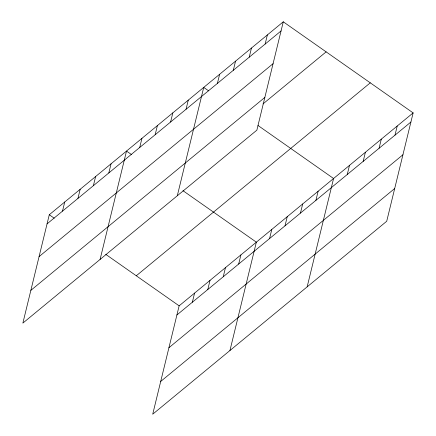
<?xml version="1.0" encoding="UTF-8"?>
<svg xmlns="http://www.w3.org/2000/svg" width="436" height="436" viewBox="0 0 436 436"><rect width="100%" height="100%" fill="white"/><g stroke="black" fill="none" stroke-linecap="round" stroke-linejoin="round"><path stroke-width="0.65" d="M283.28 21.8L49.284 214.746L22.868 323.103L256.864 130.162L283.28 21.8L413.132 112.897L386.716 221.254L152.72 414.2L179.136 305.838L413.132 112.897M62.501 211.138L64.73 202.01M77.946 198.407L80.169 189.273M93.391 185.671L95.615 176.542M108.831 172.939L111.06 163.805M100.089 259.436L126.505 151.074L131.449 154.54M139.722 147.472L141.945 138.337M155.162 134.735L157.391 125.606M170.607 122.004L172.836 112.87M186.052 109.267L188.276 100.133M177.305 195.764L203.721 87.402L208.664 90.868M217.406 83.412L219.635 74.278M233.32 70.294L235.544 61.16M249.229 57.171L251.458 48.042M192.352 302.235L194.581 293.106M265.143 44.052L267.366 34.918M207.798 289.504L210.021 280.37M223.243 276.767L225.466 267.633M238.683 264.031L240.912 254.902M229.941 350.528L256.352 242.165L182.978 190.696M269.573 238.563L271.797 229.434M285.013 225.832L287.242 216.697M300.459 213.095L302.688 203.966M315.904 200.364L318.127 191.23M307.157 286.855L333.573 178.498L258.019 125.492M347.258 174.509L349.487 165.375M363.172 161.385L365.395 152.257M379.08 148.267L381.309 139.133M394.994 135.149L397.218 126.015M47.061 223.875L281.057 30.934M39.077 256.619L273.072 63.678M30.852 290.36L264.848 97.413M262.995 103.921L326.133 51.862M136.283 275.775L370.278 82.835M176.907 314.972L410.903 122.026M168.928 347.715L402.924 154.775M160.704 381.456L394.7 188.51M49.284 214.746L54.228 218.213M105.763 254.362L179.136 305.838"/></g></svg>
